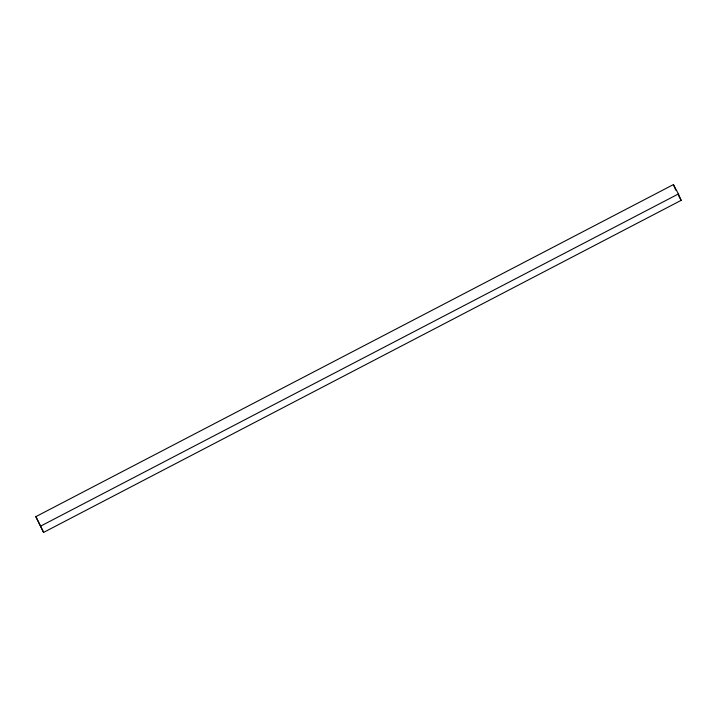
<?xml version="1.0" encoding="UTF-8"?>
<svg xmlns="http://www.w3.org/2000/svg" width="717" height="717" viewBox="0 0 717 717"><rect width="100%" height="100%" fill="white"/><g stroke="black" fill="none" stroke-linecap="round" stroke-linejoin="round"><path stroke-width="1.08" d="M35.85 516.643L673.406 184.592L678.434 193.94L681.15 200.357L43.594 532.408L35.85 516.643L43.594 532.408M40.887 525.982L678.434 193.94M678.632 195.687L681.15 200.357M673.406 184.592L675.728 190.095"/></g></svg>
